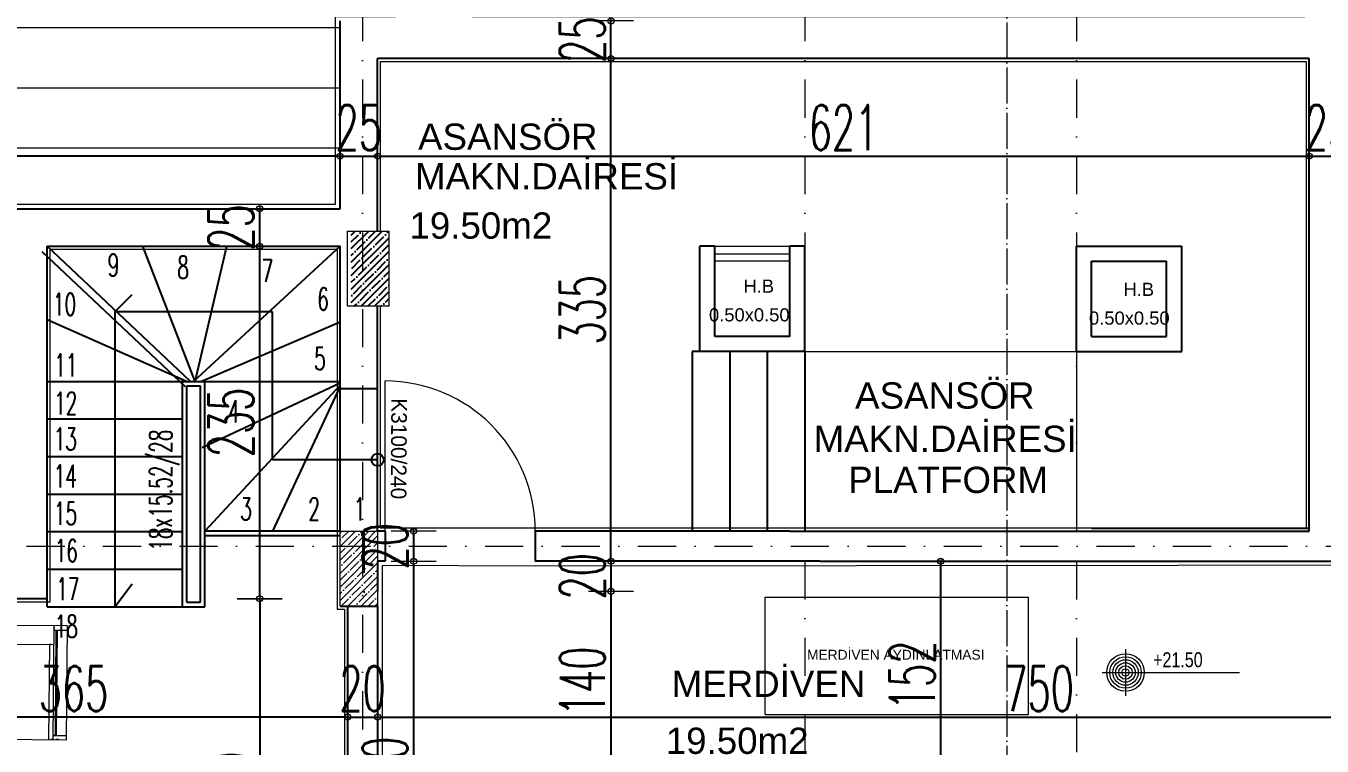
# Model space of a CAD drawing. Header units: millimetres. Extents: x -16104 to 67872, y -88009 to 12107.
# Drawn here: x 33023 to 33886, y 10667 to 11146 of the extents above; entities that cross this region are included whole.
import ezdxf

# ---------------------------------------------------------------- set-up
doc = ezdxf.new("R2010")
doc.units = ezdxf.units.MM
for name, pattern in [('ACAD_ISO04W100', [30, 24, -3, 0, -3]), ('ACAD_ISO07W100', [3, 0, -3]), ('DASHDOTX2', [50.8, 25.4, -12.7, 0, -12.7])]:
    doc.linetypes.add(name, pattern=pattern)
doc.layers.get('0').update_dxf_attribs({"color": 241})
for name, color, linetype, lineweight in [('AKS', 1, 'ACAD_ISO07W100', 5), ('akslar', 144, 'Continuous', 20), ('bacas', 11, 'Continuous', 5), ('duvar', 123, 'Continuous', 25), ('emsal&kolon', 1, 'Continuous', 5), ('kapı', 3, 'Continuous', 5), ('kolon', 1, 'Continuous', 5), ('KOTLAR', 5, 'Continuous', 20), ('merdiven', 4, 'Continuous', 25), ('OLCU', 54, 'Continuous', 13), ('pencere', 5, 'Continuous', 5), ('POZ', 36, 'Continuous', 18), ('ROL_CEPHE', 1, 'Continuous', 0), ('SıVA', 40, 'Continuous', 9), ('tefriş', 30, 'Continuous', 5), ('YAZI', 22, 'Continuous', 18), ('ÖLÇÜ', 252, 'Continuous', 20)]:
    doc.layers.add(name, color=color, linetype=linetype, lineweight=lineweight)
doc.styles.add('DIM', font='Txttw.shx', dxfattribs={"width": 0.6})
doc.styles.add('M2', font='stylu.ttf', dxfattribs={"height": 10})
doc.styles.add('TSIMPLEX', font='tsimplex', dxfattribs={"width": 0.8})
doc.dimstyles.new('50', dxfattribs={"dimscale": 0, "dimtxt": 30, "dimasz": 1, "dimexe": 0, "dimexo": 2, "dimgap": 4, "dimtad": 1, "dimdec": 0, "dimzin": 0, "dimdsep": 46, "dimtxsty": 'DIM', "dimblk1": 'DOT', "dimblk2": 'DOT', "dimsah": 1, "dimcen": 1.5, "dimdle": 3, "dimse1": 1, "dimse2": 1, "dimclrd": 256, "dimclre": 9, "dimclrt": 256, "dimadec": 0, "dimazin": 0, "dimtfac": 0.24, "dimtdec": 0, "dimtix": 1, "dimtmove": 2, "dimatfit": 3, "dimldrblk": 'DOT', "dimfxl": 0, "dimtolj": 1, "dimtzin": 15, "dimarcsym": 0})

# ---------------------------------------------------------------- blocks, each defined once
blk = doc.blocks.new('DOT')
for p, q in [((0, 15), (0, -15)), ((-2, 0), (0, 0)), ((2, 0), (0, 0))]:
    blk.add_line(p, q)
blk.add_circle((0, 0), 2)
blk = doc.blocks.new('*D1049')
at = {"layer": 'Defpoints', "color": 0, "transparency": 16777216}
for p in [(33262.48, 10810.04), (33262.48, 10790.04), (33281.45, 10790.04)]:
    blk.add_point(p, dxfattribs=at)
at = {"layer": 'OLCU', "lineweight": -2, "transparency": 16777216}
for p, q in [((33281.45, 10811.04), (33281.45, 10812.04)), ((33281.45, 10810.04), (33281.45, 10790.04)), ((33281.45, 10789.04), (33281.45, 10788.04))]:
    blk.add_line(p, q, dxfattribs=at)
for p, rotation in [((33281.45, 10810.04), 270), ((33281.45, 10790.04), 90)]:
    blk.add_blockref('DOT', p, dxfattribs=dict(at, rotation=rotation))
at = {"layer": 'OLCU', "transparency": 16777216, "insert": (33262.45, 10800.04), "char_height": 30, "attachment_point": 5, "rotation": 90, "style": 'DIM'}
blk.add_mtext('\\A1;20', dxfattribs=at)
blk = doc.blocks.new('*D1050')
at = {"layer": 'Defpoints', "color": 0, "transparency": 16777216}
for p in [(33262.48, 10790.04), (33262.48, 10510.04), (33281.45, 10510.04)]:
    blk.add_point(p, dxfattribs=at)
at = {"layer": 'OLCU', "lineweight": -2, "transparency": 16777216}
blk.add_line((33281.45, 10789.04), (33281.45, 10511.04), dxfattribs=at)
for p, rotation in [((33281.45, 10790.04), 90), ((33281.45, 10510.04), 270)]:
    blk.add_blockref('DOT', p, dxfattribs=dict(at, rotation=rotation))
at = {"layer": 'OLCU', "transparency": 16777216, "insert": (33262.45, 10650.04), "char_height": 30, "attachment_point": 5, "rotation": 90, "style": 'DIM'}
blk.add_mtext('\\A1;280', dxfattribs=at)
blk = doc.blocks.new('*D804')
at = {"layer": 'Defpoints', "color": 0, "transparency": 16777216}
for p in [(33412.9, 10790.04), (33412.9, 10770.04), (33412.9, 10770.04)]:
    blk.add_point(p, dxfattribs=at)
at = {"layer": 'OLCU', "lineweight": -2, "transparency": 16777216}
for p, q in [((33412.9, 10791.04), (33412.9, 10792.04)), ((33412.9, 10790.04), (33412.9, 10770.04)), ((33412.9, 10769.04), (33412.9, 10768.04))]:
    blk.add_line(p, q, dxfattribs=at)
for p, rotation in [((33412.9, 10790.04), 270), ((33412.9, 10770.04), 90)]:
    blk.add_blockref('DOT', p, dxfattribs=dict(at, rotation=rotation))
at = {"layer": 'OLCU', "transparency": 16777216, "insert": (33393.9, 10780.04), "char_height": 30, "attachment_point": 5, "rotation": 90, "style": 'DIM'}
blk.add_mtext('\\A1;20', dxfattribs=at)
blk = doc.blocks.new('*D805')
at = {"layer": 'Defpoints', "color": 0, "transparency": 16777216}
for p in [(33412.9, 10770.04), (33412.9, 10650.04), (33412.9, 10650.04)]:
    blk.add_point(p, dxfattribs=at)
at = {"layer": 'OLCU', "lineweight": -2, "transparency": 16777216}
blk.add_line((33412.9, 10769.04), (33412.9, 10651.04), dxfattribs=at)
for p, rotation in [((33412.9, 10770.04), 90), ((33412.9, 10650.04), 270)]:
    blk.add_blockref('DOT', p, dxfattribs=dict(at, rotation=rotation))
at = {"layer": 'OLCU', "transparency": 16777216, "insert": (33393.9, 10710.04), "char_height": 30, "attachment_point": 5, "rotation": 90, "style": 'DIM'}
blk.add_mtext('\\A1;140', dxfattribs=at)
blk = doc.blocks.new('*D865')
at = {"layer": 'Defpoints', "color": 0, "transparency": 16777216}
for p in [(33408.86, 11124.73), (33412.9, 11124.73), (33412.9, 10790.04)]:
    blk.add_point(p, dxfattribs=at)
at = {"layer": 'OLCU', "lineweight": -2, "transparency": 16777216}
blk.add_line((33412.9, 10791.04), (33412.9, 11123.73), dxfattribs=at)
for p, rotation in [((33412.9, 11124.73), 90), ((33412.9, 10790.04), 270)]:
    blk.add_blockref('DOT', p, dxfattribs=dict(at, rotation=rotation))
at = {"layer": 'OLCU', "transparency": 16777216, "insert": (33393.9, 10957.39), "char_height": 30, "attachment_point": 5, "rotation": 90, "style": 'DIM'}
blk.add_mtext('\\A1;335', dxfattribs=at)
blk = doc.blocks.new('*D866')
at = {"layer": 'Defpoints', "color": 0, "transparency": 16777216}
for p in [(33408.86, 11149.73), (33412.9, 11149.73), (33412.9, 11124.73)]:
    blk.add_point(p, dxfattribs=at)
at = {"layer": 'OLCU', "lineweight": -2, "transparency": 16777216}
for p, q in [((33412.9, 11150.73), (33412.9, 11151.73)), ((33412.9, 11124.73), (33412.9, 11149.73)), ((33412.9, 11123.73), (33412.9, 11122.73))]:
    blk.add_line(p, q, dxfattribs=at)
for p, rotation in [((33412.9, 11149.73), 270), ((33412.9, 11124.73), 90)]:
    blk.add_blockref('DOT', p, dxfattribs=dict(at, rotation=rotation))
at = {"layer": 'OLCU', "transparency": 16777216, "insert": (33393.9, 11137.23), "char_height": 30, "attachment_point": 5, "rotation": 90, "style": 'DIM'}
blk.add_mtext('\\A1;25', dxfattribs=at)
blk = doc.blocks.new('*D1052')
at = {"layer": 'Defpoints', "color": 0, "transparency": 16777216}
for p in [(33237.48, 10740.04), (33257.48, 10740.04), (33257.48, 10686.28)]:
    blk.add_point(p, dxfattribs=at)
at = {"layer": 'OLCU', "lineweight": -2, "transparency": 16777216}
for p, q in [((33236.48, 10686.28), (33235.48, 10686.28)), ((33237.48, 10686.28), (33257.48, 10686.28)), ((33258.48, 10686.28), (33259.48, 10686.28))]:
    blk.add_line(p, q, dxfattribs=at)
blk.add_blockref('DOT', (33237.48, 10686.28), dxfattribs=at)
at = {"layer": 'OLCU', "lineweight": -2, "transparency": 16777216, "rotation": 180}
blk.add_blockref('DOT', (33257.48, 10686.28), dxfattribs=at)
at = {"layer": 'OLCU', "transparency": 16777216, "insert": (33247.48, 10705.28), "char_height": 30, "attachment_point": 5, "style": 'DIM'}
blk.add_mtext('\\A1;20', dxfattribs=at)
blk = doc.blocks.new('*D867')
at = {"layer": 'Defpoints', "color": 0, "transparency": 16777216}
for p in [(33257.48, 10686.28), (34007.48, 10686.28), (34007.48, 10686.28)]:
    blk.add_point(p, dxfattribs=at)
at = {"layer": 'OLCU', "lineweight": -2, "transparency": 16777216}
blk.add_line((33258.48, 10686.28), (34006.48, 10686.28), dxfattribs=at)
at = {"layer": 'OLCU', "lineweight": -2, "transparency": 16777216, "rotation": 180}
blk.add_blockref('DOT', (33257.48, 10686.28), dxfattribs=at)
at = {"layer": 'OLCU', "lineweight": -2, "transparency": 16777216}
blk.add_blockref('DOT', (34007.48, 10686.28), dxfattribs=at)
at = {"layer": 'OLCU', "transparency": 16777216, "insert": (33698.04, 10705.28), "char_height": 30, "attachment_point": 5, "style": 'DIM'}
blk.add_mtext('\\A1;750', dxfattribs=at)
blk = doc.blocks.new('*D1053')
at = {"layer": 'Defpoints', "color": 0, "transparency": 16777216}
for p in [(33257.48, 11124.73), (33877.98, 11109.73), (33877.98, 11059.68)]:
    blk.add_point(p, dxfattribs=at)
at = {"layer": 'OLCU', "lineweight": -2, "transparency": 16777216}
blk.add_line((33258.48, 11059.68), (33876.98, 11059.68), dxfattribs=at)
at = {"layer": 'OLCU', "lineweight": -2, "transparency": 16777216, "rotation": 180}
blk.add_blockref('DOT', (33257.48, 11059.68), dxfattribs=at)
at = {"layer": 'OLCU', "lineweight": -2, "transparency": 16777216}
blk.add_blockref('DOT', (33877.98, 11059.68), dxfattribs=at)
at = {"layer": 'OLCU', "transparency": 16777216, "insert": (33567.73, 11078.68), "char_height": 30, "attachment_point": 5, "style": 'DIM'}
blk.add_mtext('\\A1;621', dxfattribs=at)
blk = doc.blocks.new('*D868')
at = {"layer": 'Defpoints', "color": 0, "transparency": 16777216}
for p in [(33877.98, 11059.68), (33902.98, 11059.68), (33902.98, 11059.68)]:
    blk.add_point(p, dxfattribs=at)
at = {"layer": 'OLCU', "lineweight": -2, "transparency": 16777216}
for p, q in [((33876.98, 11059.68), (33875.98, 11059.68)), ((33877.98, 11059.68), (33902.98, 11059.68)), ((33903.98, 11059.68), (33904.98, 11059.68))]:
    blk.add_line(p, q, dxfattribs=at)
blk.add_blockref('DOT', (33877.98, 11059.68), dxfattribs=at)
at = {"layer": 'OLCU', "lineweight": -2, "transparency": 16777216, "rotation": 180}
blk.add_blockref('DOT', (33902.98, 11059.68), dxfattribs=at)
at = {"layer": 'OLCU', "transparency": 16777216, "insert": (33890.48, 11078.68), "char_height": 30, "attachment_point": 5, "style": 'DIM'}
blk.add_mtext('\\A1;25', dxfattribs=at)
blk = doc.blocks.new('*D870')
at = {"layer": 'Defpoints', "color": 0, "transparency": 16777216}
for p in [(32437.48, 11059.68), (32437.48, 11059.68), (33232.48, 11059.68)]:
    blk.add_point(p, dxfattribs=at)
at = {"layer": 'OLCU', "lineweight": -2, "transparency": 16777216}
blk.add_line((33231.48, 11059.68), (32438.48, 11059.68), dxfattribs=at)
at = {"layer": 'OLCU', "lineweight": -2, "transparency": 16777216, "rotation": 180}
blk.add_blockref('DOT', (32437.48, 11059.68), dxfattribs=at)
at = {"layer": 'OLCU', "lineweight": -2, "transparency": 16777216}
blk.add_blockref('DOT', (33232.48, 11059.68), dxfattribs=at)
at = {"layer": 'OLCU', "transparency": 16777216, "insert": (32834.98, 11078.68), "char_height": 30, "attachment_point": 5, "style": 'DIM'}
blk.add_mtext('\\A1;795', dxfattribs=at)
blk = doc.blocks.new('Kot')
at = {"layer": 'KOTLAR'}
for p, q in [((0, 0.155), (0, -0.155)), ((-0.155, 0), (0.7586, 0))]:
    blk.add_line(p, q, dxfattribs=at)
for radius in [0.125, 0.105, 0.085, 0.065, 0.045, 0.045, 0.025]:
    blk.add_circle((0, 0), radius, dxfattribs=at)
at = {"layer": 'YAZI', "style": 'TSIMPLEX', "width": 0.8}
blk.add_attdef('KOTH', (0.1836, 0.0349), '', height=0.1, dxfattribs=at)
blk = doc.blocks.new('*D921')
at = {"layer": 'Defpoints', "color": 0, "transparency": 16777216}
for p in [(33632.48, 10790.04), (33632.48, 10790.04), (33632.48, 10638.04)]:
    blk.add_point(p, dxfattribs=at)
at = {"layer": 'OLCU', "lineweight": -2, "transparency": 16777216}
blk.add_line((33632.48, 10639.04), (33632.48, 10789.04), dxfattribs=at)
for p, rotation in [((33632.48, 10790.04), 90), ((33632.48, 10638.04), 270)]:
    blk.add_blockref('DOT', p, dxfattribs=dict(at, rotation=rotation))
at = {"layer": 'OLCU', "transparency": 16777216, "insert": (33613.48, 10714.04), "char_height": 30, "attachment_point": 5, "rotation": 90, "style": 'DIM'}
blk.add_mtext('\\A1;152', dxfattribs=at)
blk = doc.blocks.new('*D922')
at = {"layer": 'Defpoints', "color": 0, "transparency": 16777216}
for p in [(32872.48, 10686.28), (32872.48, 10686.28), (33237.48, 10686.28)]:
    blk.add_point(p, dxfattribs=at)
at = {"layer": 'OLCU', "lineweight": -2, "transparency": 16777216}
blk.add_line((33236.48, 10686.28), (32873.48, 10686.28), dxfattribs=at)
at = {"layer": 'OLCU', "lineweight": -2, "transparency": 16777216, "rotation": 180}
blk.add_blockref('DOT', (32872.48, 10686.28), dxfattribs=at)
at = {"layer": 'OLCU', "lineweight": -2, "transparency": 16777216}
blk.add_blockref('DOT', (33237.48, 10686.28), dxfattribs=at)
at = {"layer": 'OLCU', "transparency": 16777216, "insert": (33054.98, 10705.28), "char_height": 30, "attachment_point": 5, "style": 'DIM'}
blk.add_mtext('\\A1;365', dxfattribs=at)
blk = doc.blocks.new('*D494')
at = {"layer": 'Defpoints', "color": 0, "transparency": 16777216}
for p in [(33159.97, 10765.04), (33159.97, 10515.04), (33178.94, 10515.04)]:
    blk.add_point(p, dxfattribs=at)
at = {"layer": 'OLCU', "lineweight": -2, "transparency": 16777216}
blk.add_line((33178.94, 10764.04), (33178.94, 10516.04), dxfattribs=at)
for p, rotation in [((33178.94, 10765.04), 90), ((33178.94, 10515.04), 270)]:
    blk.add_blockref('DOT', p, dxfattribs=dict(at, rotation=rotation))
at = {"layer": 'OLCU', "transparency": 16777216, "insert": (33159.94, 10640.04), "char_height": 30, "attachment_point": 5, "rotation": 90, "style": 'DIM'}
blk.add_mtext('\\A1;270', dxfattribs=at)
blk = doc.blocks.new('*D924')
at = {"layer": 'Defpoints', "color": 0, "transparency": 16777216}
for p in [(33178.94, 10999.73), (33178.94, 10999.73), (33178.94, 10765.04)]:
    blk.add_point(p, dxfattribs=at)
at = {"layer": 'OLCU', "lineweight": -2, "transparency": 16777216}
blk.add_line((33178.94, 10766.04), (33178.94, 10998.73), dxfattribs=at)
for p, rotation in [((33178.94, 10999.73), 90), ((33178.94, 10765.04), 270)]:
    blk.add_blockref('DOT', p, dxfattribs=dict(at, rotation=rotation))
at = {"layer": 'OLCU', "transparency": 16777216, "insert": (33159.94, 10882.39), "char_height": 30, "attachment_point": 5, "rotation": 90, "style": 'DIM'}
blk.add_mtext('\\A1;235', dxfattribs=at)
blk = doc.blocks.new('*D925')
at = {"layer": 'Defpoints', "color": 0, "transparency": 16777216}
for p in [(33178.94, 11024.73), (33178.94, 11024.73), (33178.94, 10999.73)]:
    blk.add_point(p, dxfattribs=at)
at = {"layer": 'OLCU', "lineweight": -2, "transparency": 16777216}
for p, q in [((33178.94, 11025.73), (33178.94, 11026.73)), ((33178.94, 10999.73), (33178.94, 11024.73)), ((33178.94, 10998.73), (33178.94, 10997.73))]:
    blk.add_line(p, q, dxfattribs=at)
for p, rotation in [((33178.94, 11024.73), 270), ((33178.94, 10999.73), 90)]:
    blk.add_blockref('DOT', p, dxfattribs=dict(at, rotation=rotation))
at = {"layer": 'OLCU', "transparency": 16777216, "insert": (33159.94, 11012.23), "char_height": 30, "attachment_point": 5, "rotation": 90, "style": 'DIM'}
blk.add_mtext('\\A1;25', dxfattribs=at)
blk = doc.blocks.new('*D496')
at = {"layer": 'Defpoints', "color": 0, "transparency": 16777216}
for p in [(33232.48, 11059.68), (33257.48, 11059.68), (33257.48, 11059.68)]:
    blk.add_point(p, dxfattribs=at)
at = {"layer": 'OLCU', "lineweight": -2, "transparency": 16777216}
for p, q in [((33231.48, 11059.68), (33230.48, 11059.68)), ((33232.48, 11059.68), (33257.48, 11059.68)), ((33258.48, 11059.68), (33259.48, 11059.68))]:
    blk.add_line(p, q, dxfattribs=at)
blk.add_blockref('DOT', (33232.48, 11059.68), dxfattribs=at)
at = {"layer": 'OLCU', "lineweight": -2, "transparency": 16777216, "rotation": 180}
blk.add_blockref('DOT', (33257.48, 11059.68), dxfattribs=at)
at = {"layer": 'OLCU', "transparency": 16777216, "insert": (33244.98, 11078.68), "char_height": 30, "attachment_point": 5, "style": 'DIM'}
blk.add_mtext('\\A1;25', dxfattribs=at)
blk = doc.blocks.new('NEWBLOCK4')
at = {"layer": 'bacas'}
for p, q in [((-0.8505, 0.5894), (-0.8505, 2.0869)), ((-0.093, 2.0869), (-0.8505, 2.0869)), ((-0.8205, 2.0869), (-0.8205, 1.9969)), ((-0.1205, 1.9969), (-0.1205, 2.0869)), ((-0.093, 2.0869), (-0.093, 0.5894)), ((-0.093, 1.9969), (-0.8505, 1.9969)), ((-0.8405, 1.9969), (-0.838, 1.9969)), ((-0.833, 1.9969), (-0.8305, 1.9969)), ((-0.8205, 2.0169), (-0.1205, 2.0169)), ((-0.1205, 2.0119), (-0.8205, 2.0119)), ((-0.7955, 1.9969), (-0.793, 1.9969)), ((-0.788, 1.9969), (-0.7855, 1.9969)), ((-0.7805, 1.9969), (-0.778, 1.9969)), ((-0.773, 1.9969), (-0.7705, 1.9969)), ((-0.768, 1.9969), (-0.763, 1.9969)), ((-0.7605, 1.9969), (-0.758, 1.9969)), ((-0.7555, 1.9969), (-0.753, 1.9969)), ((-0.7505, 1.9969), (-0.748, 1.9969)), ((-0.7455, 1.9969), (-0.743, 1.9969)), ((-0.7405, 1.9969), (-0.738, 1.9969)), ((-0.7355, 1.9969), (-0.733, 1.9969)), ((-0.7305, 1.9969), (-0.728, 1.9969)), ((-0.7255, 1.9969), (-0.7255, 0.6794)), ((-0.7255, 1.9969), (-0.7255, 1.9944)), ((-0.1205, 2.0269), (-0.1205, 2.0344)), ((-0.1205, 2.0169), (-0.1205, 2.0019)), ((-0.1205, 2.0144), (-0.1205, 2.0119)), ((-0.093, 2.0344), (-0.093, 2.0144)), ((-0.093, 2.0019), (-0.093, 1.9819)), ((-0.093, 1.9944), (-0.093, 1.9969)), ((-0.7255, 1.9819), (-0.7255, 1.9669)), ((-0.7255, 1.9669), (-0.093, 1.9669)), ((-0.8505, 1.3369), (-0.093, 1.3369)), ((-0.093, 1.3425), (-0.7255, 1.3425)), ((-0.093, 1.3319), (-0.7255, 1.3319)), ((-0.7255, 0.6944), (-0.7255, 0.7094)), ((-0.7255, 0.7094), (-0.093, 0.7094)), ((-0.093, 0.6744), (-0.093, 0.6944)), ((-0.093, 0.6794), (-0.8505, 0.6794)), ((-0.8405, 0.6794), (-0.838, 0.6794)), ((-0.833, 0.6794), (-0.8305, 0.6794)), ((-0.8205, 0.5894), (-0.8205, 0.6794)), ((-0.1205, 0.6644), (-0.8205, 0.6644)), ((-0.8205, 0.6594), (-0.1205, 0.6594)), ((-0.7955, 0.6794), (-0.793, 0.6794)), ((-0.788, 0.6794), (-0.7855, 0.6794)), ((-0.7805, 0.6794), (-0.778, 0.6794)), ((-0.773, 0.6794), (-0.7705, 0.6794)), ((-0.768, 0.6794), (-0.763, 0.6794)), ((-0.7605, 0.6794), (-0.758, 0.6794)), ((-0.7555, 0.6794), (-0.753, 0.6794)), ((-0.7505, 0.6794), (-0.748, 0.6794)), ((-0.7455, 0.6794), (-0.743, 0.6794)), ((-0.7405, 0.6794), (-0.738, 0.6794)), ((-0.7355, 0.6794), (-0.733, 0.6794)), ((-0.7305, 0.6794), (-0.728, 0.6794)), ((-0.7255, 0.6794), (-0.7255, 0.6819)), ((-0.1205, 0.6794), (-0.1205, 0.5894)), ((-0.1205, 0.6594), (-0.1205, 0.6744)), ((-0.1205, 0.6619), (-0.1205, 0.6644)), ((-0.1205, 0.6494), (-0.1205, 0.6419)), ((-0.093, 0.6819), (-0.093, 0.6794)), ((-0.093, 0.6419), (-0.093, 0.6619)), ((-0.093, 0.5894), (-0.8505, 0.5894))]:
    blk.add_line(p, q, dxfattribs=at)

msp = doc.modelspace()

# ---------------------------------------------------------------- hatches: boundary and pattern name
h = msp.add_hatch()
h.set_pattern_fill('ANSI35,_O', color=256)
h.set_pattern_definition([(45, (25225.387, 199.687), (-4.490128, 4.490128), []), (45, (25229.877, 199.687), (-4.490128, 4.490128), [7.9375, -1.5875, 0, -1.5875])])
h.paths.add_polyline_path([(33264.98, 11009.73), (33239.98, 11009.73), (33239.98, 10959.73), (33244.98, 10959.73), (33264.98, 10959.73)])
h = msp.add_hatch()
h.set_pattern_fill('ANSI35,_O', color=256, scale=8, angle=45)
h.set_pattern_definition([(90, (0, 0), (-50.8, 1e-14), []), (90, (25.4, 25.4), (-50.8, 1e-14), [63.5, -12.7, 0, -12.7])])
h.paths.add_polyline_path([(34017.4, 10810.04), (34007.48, 10810.04), (34007.48, 10780.04), (34017.4, 10780.04)])
h.paths.add_polyline_path([(34032.48, 10810.04), (34017.4, 10810.04), (34017.4, 10780.04), (34032.48, 10780.04)])
h.paths.add_polyline_path([(34032.48, 10780.04), (34017.4, 10780.04), (34017.4, 10760.04), (34032.48, 10760.04)])
h.paths.add_polyline_path([(34017.4, 10780.04), (34007.48, 10780.04), (34007.48, 10760.04), (34017.4, 10760.04)])
h.paths.add_polyline_path([(33247.44, 10810.04), (33232.48, 10810.04), (33232.48, 10780.04), (33247.44, 10780.04)])
h.paths.add_polyline_path([(33247.44, 10780.04), (33232.48, 10780.04), (33232.48, 10760.04), (33247.44, 10760.04)])
h.paths.add_polyline_path([(33257.48, 10780.04), (33247.44, 10780.04), (33247.44, 10760.04), (33257.48, 10760.04)])
h.paths.add_polyline_path([(33257.48, 10810.04), (33247.44, 10810.04), (33247.44, 10780.04), (33257.48, 10780.04)], flags=16)
h.paths.add_polyline_path([(33239.95, 10777.97), (33239.95, 10822.12), (33284.95, 10822.12), (33284.95, 10777.97)], flags=9)
at = {"layer": 'kolon'}
h = msp.add_hatch(dxfattribs=at)
h.set_pattern_fill('ANSI35,_O', color=256)
h.set_pattern_definition([(45, (0, 0), (-4.4901281, 4.4901281), []), (45, (4.49, 0), (-4.4901281, 4.4901281), [7.9375, -1.5875, 0, -1.5875])])
h.paths.add_polyline_path([(33247.44, 10810.04), (33232.48, 10810.04), (33232.48, 10780.04), (33247.44, 10780.04)])
h.paths.add_polyline_path([(33247.44, 10780.04), (33232.48, 10780.04), (33232.48, 10760.04), (33247.44, 10760.04)])
h.paths.add_polyline_path([(33257.48, 10780.04), (33247.44, 10780.04), (33247.44, 10760.04), (33257.48, 10760.04)])
h.paths.add_polyline_path([(33257.48, 10810.04), (33247.44, 10810.04), (33247.44, 10780.04), (33257.48, 10780.04)], flags=16)
h.paths.add_polyline_path([(33239.95, 10777.97), (33239.95, 10822.12), (33284.95, 10822.12), (33284.95, 10777.97)], flags=9)

# ---------------------------------------------------------------- linework, layer by layer
msp.add_line((33232.48, 10760.04), (33257.48, 10760.04))
at = {"layer": 'AKS', "color": 1, "linetype": 'ACAD_ISO04W100'}
msp.add_line((33676.46, 11690.54), (33676.46, 9368.1), dxfattribs=at)
at = {"layer": 'akslar', "linetype": 'DASHDOTX2'}
for p, q in [((33247.44, 11925.04), (33247.44, 9115.54)), ((33541.98, 11925.04), (33541.98, 10810.04)), ((33722.98, 11925.04), (33722.98, 10810.04)), ((32107.48, 10800.04), (34639.98, 10800.04)), ((33541.98, 10790.04), (33541.98, 9115.54)), ((33722.98, 10790.04), (33722.98, 9115.54))]:
    msp.add_line(p, q, dxfattribs=at)
at = {"layer": 'duvar'}
for p, q in [((33232.48, 11024.73), (33232.48, 11149.73)), ((33877.98, 11124.73), (33257.48, 11124.73)), ((33257.48, 11009.73), (33257.48, 11124.73)), ((33877.98, 10810.04), (33877.98, 11124.73)), ((33012.48, 11024.73), (33232.48, 11024.73)), ((33037.48, 10999.73), (33232.48, 10999.73)), ((33232.48, 10905.04), (33232.48, 10999.73)), ((33232.48, 10905.04), (33232.48, 10999.73)), ((33481.98, 10999.73), (33471.98, 10999.73)), ((33471.98, 10929.73), (33471.98, 10999.73)), ((33481.98, 10989.73), (33481.98, 10999.73)), ((33541.98, 10999.73), (33531.98, 10999.73)), ((33531.98, 10989.73), (33531.98, 10999.73)), ((33541.98, 10929.73), (33541.98, 10999.73)), ((33722.98, 10999.73), (33792.98, 10999.73)), ((33722.98, 10929.73), (33722.98, 10999.73)), ((33792.98, 10929.73), (33792.98, 10999.73)), ((33481.98, 10939.73), (33481.98, 10989.73)), ((33531.98, 10939.73), (33531.98, 10989.73)), ((33732.98, 10989.73), (33782.98, 10989.73)), ((33732.98, 10939.73), (33732.98, 10989.73)), ((33782.98, 10939.73), (33782.98, 10989.73)), ((33257.48, 10905.04), (33257.48, 10959.73)), ((33531.98, 10939.73), (33481.98, 10939.73)), ((33732.98, 10939.73), (33782.98, 10939.73)), ((33466.98, 10929.73), (33466.98, 10810.04)), ((33471.98, 10929.73), (33466.98, 10929.73)), ((33541.98, 10929.73), (33471.98, 10929.73)), ((33491.98, 10929.73), (33491.98, 10810.04)), ((33516.98, 10929.73), (33516.98, 10810.04)), ((33541.98, 10929.73), (33541.98, 10810.04)), ((33722.98, 10929.73), (33792.98, 10929.73)), ((33262.48, 10810.04), (33257.48, 10810.04)), ((33262.48, 10810.04), (33262.48, 10790.04)), ((33377.48, 10810.04), (33362.48, 10810.04)), ((33466.98, 10810.04), (33362.48, 10810.04)), ((33362.48, 10810.04), (33362.48, 10790.04)), ((33531.98, 10810.04), (33431.48, 10810.04)), ((33531.98, 10810.04), (33732.98, 10810.04)), ((33732.98, 10812.04), (33877.98, 10812.04)), ((33732.98, 10810.04), (33865.48, 10810.04)), ((33732.98, 10810.04), (33877.98, 10810.04)), ((33843.48, 10810.04), (33865.48, 10810.04)), ((33262.48, 10790.04), (33257.48, 10790.04)), ((33262.48, 10790.04), (33257.48, 10790.04)), ((33257.48, 10790.04), (33257.48, 10770.04)), ((33551.98, 10790.04), (33362.48, 10790.04)), ((33421.48, 10790.04), (33387.48, 10790.04)), ((33421.48, 10790.04), (33399.48, 10790.04)), ((33551.98, 10790.04), (33712.98, 10790.04)), ((33712.98, 10790.04), (33892.48, 10790.04)), ((33712.98, 10790.04), (33907.98, 10790.04)), ((33732.98, 10790.04), (33833.48, 10790.04)), ((33237.48, 10760.04), (33237.48, 10540.04)), ((33257.48, 10760.04), (33257.48, 10540.04))]:
    msp.add_line(p, q, dxfattribs=at)
at = {"layer": 'emsal&kolon'}
for points in [[(33237.48, 11009.73), (33264.98, 11009.73), (33264.98, 10959.73), (33237.48, 10959.73), (33237.48, 11009.73)], [(33232.48, 10810.04), (33257.48, 10810.04), (33257.48, 10760.04), (33232.48, 10760.04), (33232.48, 10810.04)]]:
    msp.add_lwpolyline(points, dxfattribs=at)
at = {"layer": 'kapı'}
msp.add_line((33262.48, 10810.04), (33262.48, 10910.04), dxfattribs=at)
msp.add_arc((33262.48, 10810.04), 100, 0, 90, dxfattribs=at)
at = {"layer": 'merdiven'}
for p, q in [((33037.48, 10759.73), (33037.48, 10999.73)), ((33132.88, 10909.73), (33037.48, 10999.73)), ((33136.04, 10909.73), (33101.1, 10999.73)), ((33134.98, 10909.73), (33232.48, 10999.73)), ((33136.04, 10909.73), (33157.03, 10999.73)), ((33129.45, 10906.09), (33034.05, 10996.09)), ((33082.47, 10956.07), (33094.02, 10967.5)), ((33187.48, 10956.07), (33082.47, 10956.07)), ((33082.47, 10956.07), (33082.48, 10759.73)), ((33187.48, 10857.54), (33187.48, 10956.07)), ((33130.21, 10909.73), (33037.48, 10950.74)), ((33139.73, 10909.73), (33232.48, 10949.31)), ((33037.48, 10909.73), (33127.48, 10909.73)), ((33037.48, 10909.73), (33127.48, 10909.73)), ((33037.48, 10909.73), (33127.48, 10909.73)), ((33127.48, 10759.73), (33127.48, 10909.73)), ((33127.48, 10909.73), (33142.48, 10909.73)), ((33130.48, 10762.73), (33130.48, 10906.73)), ((33130.48, 10906.73), (33139.48, 10906.73)), ((33139.48, 10762.73), (33139.48, 10906.73)), ((33232.48, 10908.58), (33140.74, 10865.58)), ((33142.48, 10759.73), (33142.48, 10909.73)), ((33142.48, 10909.73), (33232.48, 10909.73)), ((33142.48, 10909.73), (33232.48, 10909.73)), ((33232.48, 10907.28), (33142.48, 10810.04)), ((33232.48, 10906.54), (33187.48, 10810.04)), ((33232.48, 10905.04), (33257.48, 10905.04)), ((33232.48, 10810.04), (33232.48, 10905.04)), ((33257.48, 10810.04), (33257.48, 10905.04)), ((33037.48, 10884.73), (33127.48, 10884.73)), ((33037.48, 10859.73), (33127.48, 10859.73)), ((33257.48, 10857.54), (33187.48, 10857.54)), ((33037.48, 10834.73), (33127.48, 10834.73)), ((33037.48, 10809.73), (33127.48, 10809.73)), ((33232.48, 10810.04), (33142.48, 10810.04)), ((33232.48, 10807.04), (33142.48, 10807.04)), ((33037.48, 10784.73), (33127.48, 10784.73)), ((33082.48, 10759.73), (33094, 10774.91)), ((33037.48, 10765.04), (32872.48, 10765.04)), ((33037.48, 10759.73), (33127.48, 10759.73)), ((33127.48, 10759.73), (33142.48, 10759.73)), ((33130.48, 10762.73), (33139.48, 10762.73))]:
    msp.add_line(p, q, dxfattribs=at)
msp.add_circle((33257.48, 10857.54), 4.11, dxfattribs=at)
at = {"layer": 'pencere'}
for p, q in [((33481.98, 10999.73), (33531.98, 10999.73)), ((33481.98, 10994.73), (33531.98, 10994.73)), ((33531.98, 10989.73), (33481.98, 10989.73)), ((33515.48, 10766.04), (33690.98, 10766.04)), ((33515.48, 10688.04), (33515.48, 10766.04)), ((33690.98, 10688.04), (33690.98, 10766.04)), ((33515.48, 10688.04), (33690.98, 10688.04))]:
    msp.add_line(p, q, dxfattribs=at)
at = {"layer": 'ROL_CEPHE'}
for p, q in [((33232.48, 11145.04), (32447.48, 11145.04)), ((33232.48, 11105.04), (32447.48, 11105.04)), ((33232.48, 11065.04), (32447.48, 11065.04))]:
    msp.add_line(p, q, dxfattribs=at)
at = {"layer": 'SıVA'}
for points in [[(32844.48, 10660.04), (32844.48, 10793.04), (33009.48, 10793.04), (33009.48, 11027.73), (33229.48, 11027.73), (33229.48, 11152.73), (33269.48, 11152.73), (33269.48, 11187.73), (33320.48, 11187.73), (33320.48, 11152.73), (33874.98, 11152.73), (33874.98, 11588.04), (33905.98, 11588.04), (33905.98, 11438.04), (34820.48, 11438.04), (34820.48, 11407.04), (34420.48, 11407.04), (34420.48, 10515.04)], [(33259.48, 11009.73), (33259.48, 11122.73), (33875.98, 11122.73), (33875.98, 10812.04), (33259.48, 10812.04), (33259.48, 10959.73)], [(34004.48, 10565.47), (34004.48, 10787.38), (33362.48, 10786.76), (33260.48, 10787.11), (33260.48, 10513.04), (33378.9, 10513.04), (33886.48, 10513.04)]]:
    msp.add_lwpolyline(points, dxfattribs=at)
msp.add_lwpolyline([(32874.48, 10763.04), (33039.48, 10763.04), (33039.48, 10997.73), (33230.48, 10997.73), (33230.48, 10758.04), (33235.48, 10758.04), (33235.48, 10542.04), (33230.48, 10542.04), (33230.48, 10517.04), (32874.48, 10517.04)], close=True, dxfattribs=at)
at = {"layer": 'ÖLÇÜ'}
for p, q in [((33541.98, 10929.73), (33722.98, 10929.73)), ((33722.98, 10929.73), (33722.98, 10810.04))]:
    msp.add_line(p, q, dxfattribs=at)

# ---------------------------------------------------------------- block references
at = {"layer": 'KOTLAR', "ltscale": 0.01, "xscale": 100, "yscale": 100, "zscale": 100}
msp.add_blockref('Kot', (33755.58, 10715.96), dxfattribs=at).add_auto_attribs({'KOTH': '+21.50'})
at = {"layer": 'tefriş', "xscale": -99.99999999999761, "yscale": 100, "zscale": 100, "rotation": 89.5214883701798}
msp.add_blockref('NEWBLOCK4', (33109.23, 10661.41), dxfattribs=at)

# ---------------------------------------------------------------- texts
at = {"layer": 'emsal&kolon', "attachment_point": 9}
for s, insert, char_height, width in [('{\\fArial|b0|i0|c162|p34;ASANSÖR}', (33403.95, 11063.66), 17.5, 1076.8413), ('{\\fArial|b0|i0|c162|p34;MAKN.DAİRESİ}', (33457.6, 11037.29), 17.5, 1076.8413), ('{\\fArial|b0|i0|c162|p34;19.50m2}', (33373.8, 11004.51), 17.5, 1076.8413), ('{\\fArial|b0|i0|c162|p34;H.B}', (33521.51, 10968.81), 8.75, 538.4207), ('{\\fArial|b0|i0|c162|p34;H.B}', (33774.59, 10966.66), 8.75, 538.4207), ('{\\fArial|b0|i0|c162|p34;0.50x0.50}', (33531.87, 10949.56), 8.75, 538.4207), ('{\\fArial|b0|i0|c162|p34;0.50x0.50}', (33784.95, 10947.41), 8.75, 538.4207), ('{\\fArial|b0|i0|c162|p34;ASANSÖR}', (33695, 10891.38), 17.5, 1076.8413), ('{\\fArial|b0|i0|c162|p34;MAKN.DAİRESİ}', (33723.11, 10862.52), 17.5, 1076.8413), ('{\\fArial|b0|i0|c162|p34;PLATFORM}', (33703.98, 10835.2), 17.5, 1076.8413), ('{\\fArial|b0|i0|c162|p34;MERDİVEN AYDINLATMASI}', (33661.65, 10724.4), 6.5625, 403.8155), ('{\\fArial|b0|i0|c162|p34;MERDİVEN}', (33582.35, 10699.67), 17.5, 1076.8413), ('{\\fArial|b0|i0|c162|p34;19.50m2}', (33544.49, 10661.5), 17.5, 1076.8413)]:
    msp.add_mtext(s, dxfattribs=dict(at, insert=insert, char_height=char_height, width=width))
at = {"layer": 'OLCU', "char_height": 15, "attachment_point": 5, "style": 'DIM'}
for s, insert in [('\\A1;9', (33081.57, 10987.22)), ('\\A1;8', (33127.97, 10985.7)), ('\\A1;7', (33184.03, 10983.48)), ('\\A1;6', (33221.2, 10964.61)), ('\\A1;10', (33048.98, 10961.05)), ('\\A1;5', (33219.03, 10924.89)), ('\\A1;11', (33049.85, 10920.62)), ('\\A1;12', (33049.69, 10895.18)), ('\\A1;4', (33161.67, 10889.84)), ('\\A1;13', (33049.46, 10871.44)), ('\\A1;14', (33049.46, 10846.67)), ('\\A1;15', (33049.61, 10821.75)), ('\\A1;3', (33169.84, 10824.84)), ('\\A1;2', (33215.16, 10824.76)), ('\\A1;1', (33245.47, 10824.72)), ('\\A1;16', (33050.16, 10797.09)), ('\\A1;17', (33051.14, 10771.54)), ('\\A1;18', (33050.16, 10746.73))]:
    msp.add_mtext(s, dxfattribs=dict(at, insert=insert))
at = {"layer": 'OLCU', "insert": (33115.51, 10837.35), "char_height": 15, "attachment_point": 5, "rotation": 90, "style": 'DIM'}
msp.add_mtext('\\A1;18x15.52/28', dxfattribs=at)
at = {"layer": 'POZ', "style": 'M2', "flags": 4}
msp.add_attdef('K3100/240', (33266.64, 10898.61), 'K1 80/210', height=10.4, rotation=269.63996, dxfattribs=at)

# ---------------------------------------------------------------- dimensions: what is measured, and where the dimension line sits
at = {"layer": 'OLCU'}
for base, p1, p2, picture, middle in [((33412.9, 11149.73), (33412.9, 11124.73), (33408.86, 11149.73), '*D866', (33393.9, 11137.23)), ((33412.9, 11124.73), (33412.9, 10790.04), (33408.86, 11124.73), '*D865', (33393.9, 10957.39)), ((33178.94, 11024.73), (33178.94, 10999.73), (33178.94, 11024.73), '*D925', (33159.94, 11012.23)), ((33178.94, 10999.73), (33178.94, 10765.04), (33178.94, 10999.73), '*D924', (33159.94, 10882.39)), ((33281.45, 10790.04), (33262.48, 10810.04), (33262.48, 10790.04), '*D1049', (33262.45, 10800.04)), ((33412.9, 10770.04), (33412.9, 10790.04), (33412.9, 10770.04), '*D804', (33393.9, 10780.04))]:
    dim = msp.add_linear_dim(base=base, p1=p1, p2=p2, angle=90, dimstyle='50', override={"dimscale": 1}, dxfattribs=at)
    dim.commit()
    dim.dimension.update_dxf_attribs({"geometry": picture, "text_midpoint": middle})
for base, p1, p2, picture, middle in [((33877.98277425, 11059.67515622), (33257.48277425, 11124.7313527), (33877.98277425, 11109.7313527), '*D1053', (33567.73277425, 11078.67515622)), ((32437.48, 11059.68), (33232.48, 11059.68), (32437.48, 11059.68), '*D870', (32834.98, 11078.68)), ((33257.48, 11059.68), (33232.48, 11059.68), (33257.48, 11059.68), '*D496', (33244.98, 11078.68)), ((33902.98, 11059.68), (33877.98, 11059.68), (33902.98, 11059.68), '*D868', (33890.48, 11078.68)), ((33257.48, 10686.28), (33237.48, 10740.04), (33257.48, 10740.04), '*D1052', (33247.48, 10705.28)), ((32872.48, 10686.28), (33237.48, 10686.28), (32872.48, 10686.28), '*D922', (33054.98, 10705.28))]:
    dim = msp.add_linear_dim(base=base, p1=p1, p2=p2, dimstyle='50', override={"dimscale": 1}, dxfattribs=at)
    dim.commit()
    dim.dimension.update_dxf_attribs({"geometry": picture, "text_midpoint": middle})
for base, p1, p2, text, picture, middle in [((33281.45, 10510.04), (33262.48, 10790.04), (33262.48, 10510.04), '280', '*D1050', (33262.45, 10650.04)), ((33178.94, 10515.04), (33159.97, 10765.04), (33159.97, 10515.04), '270', '*D494', (33159.94, 10640.04)), ((33412.9, 10650.04), (33412.9, 10770.04), (33412.9, 10650.04), '140', '*D805', (33393.9, 10710.04))]:
    dim = msp.add_linear_dim(base=base, p1=p1, p2=p2, angle=90, text=text, dimstyle='50', override={"dimscale": 1}, dxfattribs=at)
    dim.commit()
    dim.dimension.update_dxf_attribs({"geometry": picture, "text_midpoint": middle})
dim = msp.add_aligned_dim(p1=(33632.48, 10638.04), p2=(33632.48, 10790.04), distance=0, text='152', dimstyle='50', override={"dimscale": 1}, dxfattribs=at)
dim.commit()
dim.dimension.update_dxf_attribs({"geometry": '*D921', "text_midpoint": (33613.48, 10714.04)})
dim = msp.add_linear_dim(base=(34007.48, 10686.28), p1=(33257.48, 10686.28), p2=(34007.48, 10686.28), dimstyle='50', override={"dimscale": 1}, dxfattribs=at)
dim.commit()
dim.dimension.update_dxf_attribs({"geometry": '*D867', "text_midpoint": (33698.04, 10705.28), "dimtype": 160})

doc.saveas('drawing.dxf')
